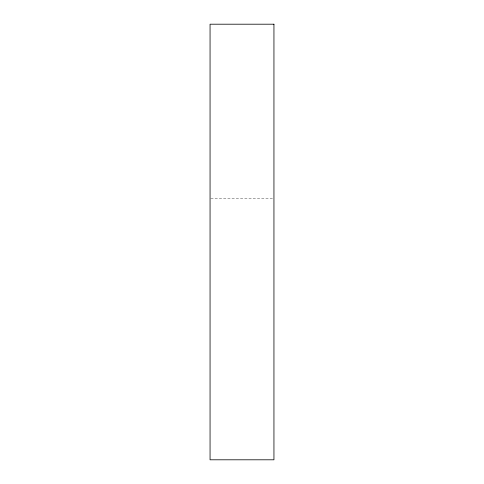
<?xml version="1.0" encoding="UTF-8"?>
<svg xmlns="http://www.w3.org/2000/svg" width="484" height="484" viewBox="0 0 484 484"><rect width="100%" height="100%" fill="white"/><g stroke="black" fill="none" stroke-linecap="round" stroke-linejoin="round"><path stroke-width="0.36" stroke-dasharray="2.42 1.81" d="M210.806 198.44L273.194 198.44"/><path stroke-width="0.73" d="M273.944 24.2L210.056 24.2L210.056 459.8L273.944 459.8L273.944 24.2"/></g></svg>
